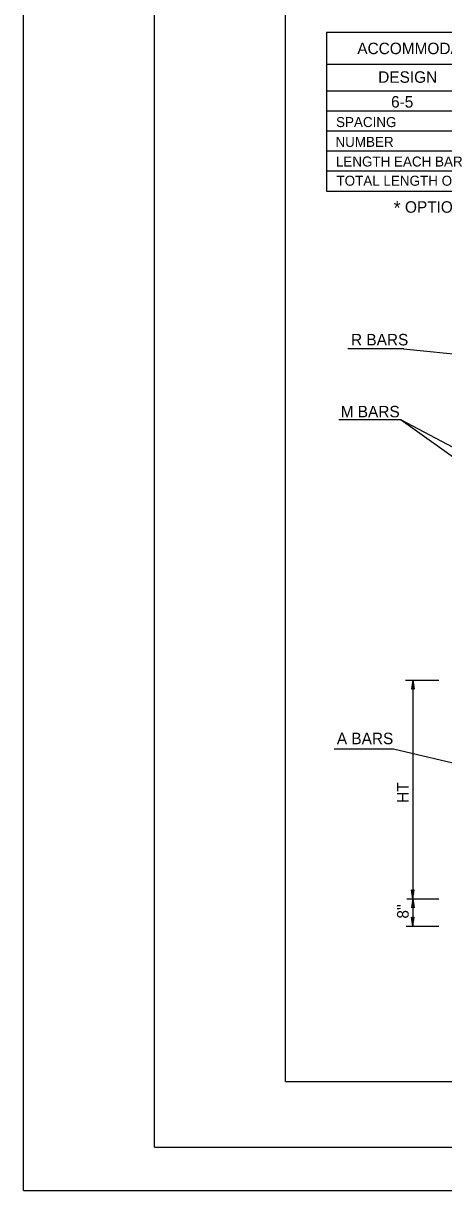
# Model space of a CAD drawing. Extents: x 7 to 402, y -33 to 567.
# Drawn here: x 42 to 90, y 286 to 419.6 of the extents above; entities that cross this region are included whole.
import ezdxf

# ---------------------------------------------------------------- set-up
doc = ezdxf.new("R2010")
doc.units = 0
doc.layers.add('Level 1', color=7, linetype='Continuous')

msp = doc.modelspace()

# ---------------------------------------------------------------- linework, layer by layer
at = {"layer": 'Level 1'}
for p, q in [((41.95, 285.96), (41.95, 515.87)), ((56.95, 290.95), (56.95, 510.87)), ((71.94, 298.45), (71.94, 503.37)), ((76.62, 418.63), (76.62, 400.42)), ((76.62, 418.63), (256.87, 418.63)), ((76.62, 414.96), (221.51, 414.96)), ((76.62, 411.9), (256.87, 411.9)), ((76.62, 409.6), (256.87, 409.6)), ((76.62, 407.31), (256.87, 407.31)), ((76.62, 405.01), (256.87, 405.01)), ((76.62, 402.72), (256.87, 402.72)), ((76.62, 400.42), (256.87, 400.42)), ((85.46, 382.36), (79.04, 382.36)), ((85.42, 382.36), (95.79, 381.33)), ((85.17, 374.22), (78.01, 374.22)), ((85.17, 374.22), (95.29, 368.84)), ((85.17, 374.22), (92.74, 368.79)), ((85.67, 344.42), (89.48, 344.42)), ((86.5, 344.42), (86.35, 343.37)), ((86.5, 344.42), (86.64, 343.37)), ((86.5, 344.42), (86.5, 319.38)), ((77.5, 336.56), (84.26, 336.56)), ((84.26, 336.56), (94.72, 334.07)), ((86.5, 319.38), (86.35, 320.42)), ((86.5, 319.38), (86.64, 320.42)), ((85.8, 319.38), (89.48, 319.38)), ((86.5, 319.38), (86.35, 318.34)), ((86.5, 319.38), (86.5, 316.24)), ((86.5, 319.38), (86.64, 318.34)), ((86.5, 316.24), (86.35, 317.28)), ((86.5, 316.24), (86.64, 317.28)), ((85.71, 316.24), (89.48, 316.24)), ((71.94, 298.45), (396.82, 298.45)), ((56.95, 290.95), (401.82, 290.95)), ((41.95, 285.96), (401.96, 285.96))]:
    msp.add_line(p, q, dxfattribs=at)
for points in [[(86.64, 343.37), (86.5, 343.45), (86.35, 343.37)], [(86.35, 320.42), (86.5, 320.34), (86.64, 320.42)], [(86.64, 318.34), (86.5, 318.42), (86.35, 318.34)], [(86.35, 317.28), (86.5, 317.2), (86.64, 317.28)]]:
    msp.add_lwpolyline(points, dxfattribs=at)

# ---------------------------------------------------------------- texts
for s, height, p in [("ACCOMMODATES - 48'' ROUND PIPE - 50'' x 31'' & 53'' x 34'' ARCHES & 4' x 4' R.C. BOX", 1.3159, (80.14, 416.1)), ('DESIGN', 1.316, (82.53, 412.82)), ('6-5', 1.316, (84, 409.98)), ('SPACING', 1.148, (77.71, 407.75)), ('NUMBER', 1.148, (77.64, 405.48)), ('LENGTH EACH BAR', 1.1476, (77.69, 403.23)), ('TOTAL LENGTH OF BAR', 1.1476, (77.76, 401.03)), ('*', 1.53, (84.3, 397.74)), ('OPTIONAL BARS - TO BE USED ON ROUND PIPE STUBS ONLY.', 1.3159, (85.59, 397.94)), ('R BARS', 1.316, (79.42, 382.75)), ('M BARS', 1.316, (78.24, 374.51)), ('A BARS', 1.316, (77.8, 337.08))]:
    msp.add_text(s, height=height, dxfattribs=at).set_placement(p)
for s, p in [('HT', (86.01, 330.36)), ("8''", (86.01, 317.11))]:
    msp.add_text(s, height=1.316, rotation=90, dxfattribs=at).set_placement(p)

doc.saveas('drawing.dxf')
